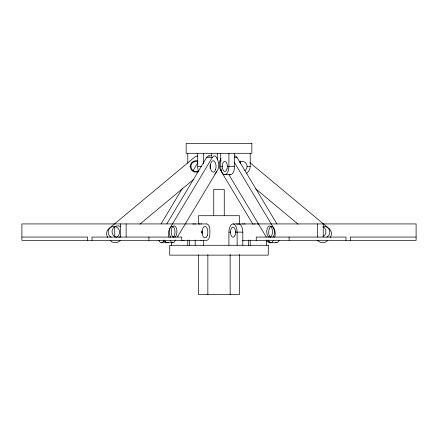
<?xml version="1.0" encoding="UTF-8"?>
<svg xmlns="http://www.w3.org/2000/svg" width="438" height="438" viewBox="0 0 438 438"><rect width="100%" height="100%" fill="white"/><g stroke="black" fill="none" stroke-linecap="round" stroke-linejoin="round"><path stroke-width="0.66" d="M252.945 224.305L220.413 170.086A6.57 3.285 -90 0 1 219.996 160.834L221.048 158.31M161.069 223.933L182.411 188.367M192.901 170.875L197.801 162.712M166.758 223.933L206.637 157.466A6.57 3.285 -90 0 1 209.375 156.065M177.357 237.133L217.587 170.086A6.57 3.285 -90 0 0 218.004 160.834L216.952 158.31A6.57 3.285 -90 0 0 212.326 157.466L169.654 228.592A6.57 3.285 -90 0 0 169.052 237.38M158.901 240.369A6.57 3.285 90 0 0 163.527 241.212L164.228 240.046M175.611 240.046L174.91 241.212A6.57 3.285 -90 0 1 170.283 240.369M120.483 240.342L119.437 241.212A6.57 6.57 0 0 1 110.184 240.369M139.859 224.196L193.793 179.246M208.702 155.944L211.543 155.944M206.637 157.466L212.326 157.466M234.522 157.466L237.051 157.466L276.931 223.933M219.996 160.834L221.261 160.834M189.665 166.44L190.913 166.44M197.708 153.3L197.708 166.44L201.502 166.44M220.703 153.3L220.703 166.44L222.263 166.44M227.355 166.44L234.604 166.44L234.604 153.3M247.087 166.44L250.207 166.44L250.207 153.3M220.413 170.086L221.677 170.086M220.703 166.44A8.213 4.106 -90 0 0 224.809 174.653L230.498 174.653M228.915 245.28L228.915 232.14A8.213 4.106 -90 0 1 233.021 223.927L416.1 223.927L416.1 240.352L242.51 240.352M228.915 232.14L230.476 232.14M235.567 232.14L242.816 232.14L242.816 245.28M21.9 237.067L87.6 237.067L87.6 240.352M416.1 237.067L350.4 237.067L350.4 240.352M163.527 241.212L165.427 241.212M266.255 241.212L268.779 241.212A6.57 3.285 -90 0 0 273.405 240.369M161.469 242.734L172.846 242.734M267.996 242.734L276.531 242.734M250.005 162.706L329.075 228.592A6.57 6.57 0 0 1 330.274 237.38M255.726 188.849L298.141 224.196M317.517 240.342L318.563 241.212A6.57 6.57 0 0 0 327.816 240.369M234.16 162.131L274.04 228.592A6.57 3.285 -90 0 1 274.637 237.38M228.904 174.751L266.331 237.133M268.083 240.046L268.779 241.212A6.57 3.285 90 0 0 271.845 242.449M345.998 240.352L345.998 237.067L256.252 237.067L256.252 240.352M323.239 223.927L323.239 237.067M317.55 223.927L317.55 237.067M289.102 237.067L289.102 240.352M266.632 240.024L266.632 245.28M250.207 240.024L250.207 245.28M248.505 240.024L248.505 245.28M240.292 161.184L240.292 163.812M239.531 223.78L239.531 215.715L198.469 215.715L198.469 223.78M239.531 254.522L239.531 294.555L198.469 294.555L198.469 254.861M237.128 245.28L237.128 232.14A8.213 4.106 -90 0 0 233.021 223.927M230.142 254.522L230.142 294.555M228.915 153.3L228.915 166.44A8.213 4.106 -90 0 1 224.809 174.653M224.256 215.715L224.256 189.435L213.744 189.435L213.744 215.715M217.297 153.3L217.297 159.87M211.609 153.3L211.609 155.928M207.858 254.861L207.858 294.555M203.396 153.3L203.396 163.812M203.396 240.024L203.396 245.28M195.184 240.024L195.184 245.28M189.495 240.024L189.495 245.28M187.792 153.3L187.792 163.155M187.792 240.024L187.792 245.28M181.748 240.352L181.748 237.067L92.002 237.067L92.002 240.352M171.368 242.652L171.368 245.28M148.898 237.067L148.898 240.352M126.139 223.927L126.139 237.067M120.45 223.927L120.45 237.067M114.761 226.555L114.761 237.067M242.756 240.352A6.57 3.285 -90 0 1 242.46 240.325M270.241 237.248A5.749 2.874 -90 0 1 269.332 228.516A5.749 2.874 -90 0 1 273.788 228.516A5.749 2.874 -90 0 1 272.879 237.248M235.847 232.655A5.749 2.874 -90 0 1 235.847 231.625M236.471 224.037A6.57 3.285 -90 0 1 237.067 223.927M242.159 224.037A6.57 3.285 90 0 1 242.756 223.927M201.529 240.243A6.57 3.285 -90 0 1 200.933 240.352M170.809 237.248A5.749 2.874 -90 0 1 169.9 228.516A5.749 2.874 -90 0 1 174.362 228.516A5.749 2.874 -90 0 1 173.448 237.248M202.115 231.094A5.749 2.874 -90 0 1 202.115 233.186M200.933 223.927A6.57 3.285 90 0 1 201.529 224.037M184.059 240.243A6.57 6.57 0 0 1 182.865 240.352M111.241 237.248A5.749 5.749 0 0 1 109.418 228.516A5.749 5.749 0 0 1 118.342 228.516A5.749 5.749 0 0 1 116.519 237.248M195.244 223.927A6.57 3.285 -90 0 1 195.841 224.037M268.992 237.248A5.749 2.874 -90 0 1 267.191 228.532A5.749 2.874 -90 0 1 271.905 228.16A5.749 2.874 -90 0 1 270.454 237.128M234.653 155.972A6.57 3.285 -90 0 1 237.051 157.466M279.099 240.369A6.57 3.285 -90 0 1 275.546 242.406M173.234 237.128A5.749 2.874 -90 0 1 171.789 228.16A5.749 2.874 -90 0 1 176.498 228.532A5.749 2.874 -90 0 1 174.696 237.248M210.235 164.644A5.749 2.874 -90 0 1 210.152 168.674M164.595 240.369A6.57 3.285 -90 0 0 168.143 242.406A6.57 3.285 90 0 1 166.155 242.449M120.587 236.646A5.749 5.749 0 0 1 119.016 237.248M116.092 237.128A5.749 5.749 0 0 1 112.473 229.403A5.749 5.749 0 0 1 120.527 226.588M198.819 171.45A5.749 5.749 0 0 1 190.289 167.059A5.749 5.749 0 0 1 197.686 160.943M197.724 155.988A6.57 6.57 0 0 0 194.275 157.466L108.925 228.592A6.57 6.57 0 0 0 107.726 237.38M234.604 166.44A8.213 4.106 -90 0 1 229.37 174.335M198.628 171.614A8.213 4.106 -90 0 1 197.708 166.44M210.005 165.515A5.092 2.546 -90 0 1 210.005 167.365M198.792 170.7A5.092 5.092 0 0 1 190.941 166.955A5.092 5.092 0 0 1 197.877 161.704M216.377 171.614A8.213 4.106 -90 0 1 214.702 174.078M237.582 224.245A8.213 4.106 -90 0 1 242.816 232.14M201.792 231.215A5.092 2.546 -90 0 1 201.792 233.065M192.851 224.064A8.213 4.106 -90 0 1 194.346 224.064M198.545 224.064A8.213 4.106 -90 0 1 200.035 224.064M243.654 224.064A8.213 4.106 -90 0 1 245.149 224.064M323.041 226.621A5.749 5.749 0 0 1 322.976 236.679M250.207 166.44A8.213 8.213 0 0 1 246.49 173.311M239.208 162.18A5.092 5.092 0 0 1 246.255 163.653A5.092 5.092 0 0 1 244.782 170.7M323.074 226.49A5.749 5.749 0 0 1 326.759 237.248M253.941 224.037A6.57 6.57 0 0 1 255.135 223.927M257.681 223.96A8.213 8.213 0 0 1 258.42 223.927M251.85 143.445L186.15 143.445L186.15 153.3L251.85 153.3L251.85 143.445M206.621 223.927L21.9 223.927L21.9 240.352L206.621 240.352A6.57 3.285 -90 0 0 209.906 233.782L209.906 230.498A6.57 3.285 -90 0 0 206.621 223.927M268.275 245.28L169.725 245.28L169.725 255.135L268.275 255.135L268.275 245.28M207.327 235.452A5.749 2.874 -90 0 0 205.236 226.413A5.749 2.874 -90 0 0 202.372 234.554A5.749 2.874 -90 0 0 207.327 235.452M215.54 169.752A5.749 2.874 -90 0 0 213.454 160.713A5.749 2.874 -90 0 0 210.585 168.854A5.749 2.874 -90 0 0 215.54 169.752M227.01 168.986A5.092 2.546 -90 0 0 224.809 161.348A5.092 2.546 -90 0 0 222.603 168.986A5.092 2.546 -90 0 0 227.01 168.986M235.102 235.069A5.092 2.546 -90 0 0 233.251 227.07A5.092 2.546 -90 0 0 230.711 234.281A5.092 2.546 -90 0 0 235.102 235.069"/></g></svg>
